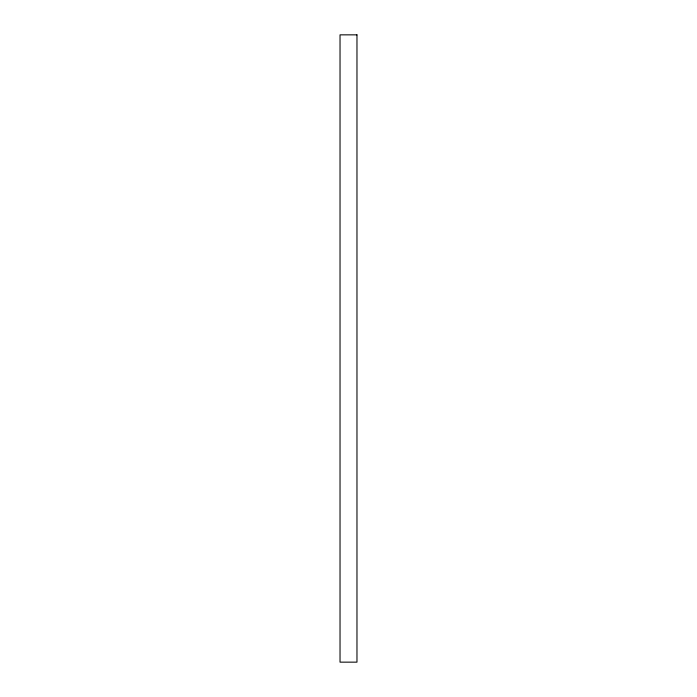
<?xml version="1.0" encoding="UTF-8"?>
<svg xmlns="http://www.w3.org/2000/svg" width="697" height="697" viewBox="0 0 697 697"><rect width="100%" height="100%" fill="white"/><g stroke="black" fill="none" stroke-linecap="round" stroke-linejoin="round"><path stroke-width="1.05" d="M356.969 34.85L340.031 34.85L340.031 662.15L356.969 662.15L356.969 34.85"/></g></svg>
